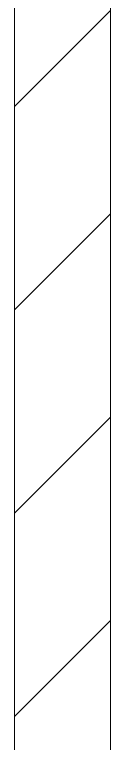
# Model space of a CAD drawing. Header units: millimetres. Extents: x -4000 to 187956, y -58990 to 162485.
# Drawn here: x 7750 to 7950, y 131155 to 132675 of the extents above; entities that cross this region are included whole.
import ezdxf

# ---------------------------------------------------------------- set-up
doc = ezdxf.new("R2010")
doc.units = ezdxf.units.MM
doc.layers.add('A-WALL', color=113, linetype='Continuous', lineweight=13)
doc.layers.add('A-WALL-PATT', color=111, linetype='Continuous', lineweight=13)

# ---------------------------------------------------------------- blocks, each defined once
blk = doc.blocks.new('CMF2_NHAXUONG_A_rvt-1-FFS - TANG 1')
at = {"layer": 'A-WALL-PATT', "lineweight": 9}
h = blk.add_hatch(dxfattribs=at)
h.set_pattern_fill('FP_12', color=250, style=0, pattern_type=2)
h.set_pattern_definition([(45, (0, 0), (-212.13203, 212.13203), [])])
h.paths.add_polyline_path([(7750.1, 127349.9), (7950.1, 127349.9), (7950.1, 138700.1), (7750.1, 138700.1), (7750.1, 128068)])
at = {"layer": 'A-WALL', "color": 50, "lineweight": 15}
for p, q in [((7750.1, 137200.1), (7750.1, 127349.9)), ((7950.1, 127549.9), (7950.1, 134900))]:
    blk.add_line(p, q, dxfattribs=at)
at = {"layer": 'A-WALL', "color": 35, "lineweight": 15}
for p, q in [((7750.1, 135200.1), (7750.1, 127349.9)), ((7950.1, 127549.9), (7950.1, 134900))]:
    blk.add_line(p, q, dxfattribs=at)

msp = doc.modelspace()

# ---------------------------------------------------------------- block references
at = {"lineweight": 5}
msp.add_blockref('CMF2_NHAXUONG_A_rvt-1-FFS - TANG 1', (0, 0), dxfattribs=at)

doc.saveas('drawing.dxf')
